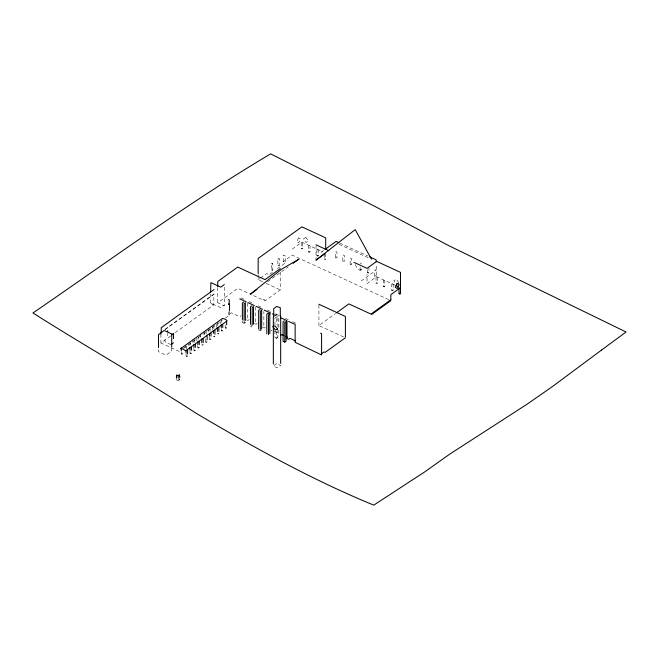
<?xml version="1.0" encoding="UTF-8"?>
<svg xmlns="http://www.w3.org/2000/svg" width="659" height="659" viewBox="0 0 659 659"><rect width="100%" height="100%" fill="white"/><g stroke="black" fill="none" stroke-linecap="round" stroke-linejoin="round"><path stroke-width="0.49" stroke-dasharray="3.29 2.47" d="M165.055 329.36L213.846 294.128L213.846 304.763L174.981 332.828M164.948 329.673L214.051 294.219L214.051 291.41M213.846 304.763L210.592 303.264L220.749 307.564L224.324 304.977M179.24 351.436L160.92 342.985L170.846 335.818M271.351 263.649L272.002 263.18L272.818 263.559L272.818 270.083L272.167 270.552L271.351 270.182L271.351 263.649L272.167 264.028L272.818 263.559M277.859 258.954L278.51 258.485L279.325 258.855L279.325 265.388L278.675 265.857L277.859 265.478L277.859 258.954L278.675 259.325L279.325 258.855M224.324 287.217L224.324 305.834L217.75 302.794L237.767 288.345L249.563 293.79M292.225 249.143L301.88 242.174L322.951 251.903M262.48 281.69L258.163 279.696L259.704 278.592M260.47 278.032L266.615 273.592L269.061 274.721M271.351 270.182L272.002 269.712L272.818 270.083M277.859 265.478L278.51 265.009L279.325 265.388M283.222 261.607L283.222 255.082L285.66 256.211L285.66 262.735L283.222 261.607L292.225 255.107L390.037 300.257M302.695 248.509L302.044 248.978L301.229 248.6L301.88 248.13L302.695 248.509L302.695 242.553M309.211 245.56L308.56 246.029L308.56 251.985L309.376 252.364L310.027 251.895L310.027 245.931M269.893 274.128L272.381 272.324M277.365 268.732L285.66 262.735M241.013 297.959L243.863 299.202M308.56 251.985L309.211 251.516L310.027 251.895M267.636 281.722L288.189 266.887M317.556 249.407L316.905 249.876L316.905 255.84L317.72 256.211L318.371 255.741L318.371 249.786M229.554 312.02L229.554 315.109L228.607 314.673L231.218 312.786L239.769 316.732L241.07 315.793M183.367 348.463L197.387 338.339M198.211 337.738L222.132 320.472M225.427 318.083L229.554 315.109M323.454 250.535L321.081 252.249L322.729 253.015M316.905 255.84L317.556 255.371L318.371 255.741M182.7 353.85L182.049 354.32L181.233 353.949L181.884 353.471L182.7 353.85L182.7 351.7M187.584 356.107L186.934 356.577L186.118 356.198L187.584 355.86M191.489 353.282L190.838 353.759L190.023 353.381L190.673 352.911L191.489 353.282L191.489 351.132M195.393 350.464L194.743 350.934L193.927 350.563L194.578 350.086L195.393 350.464L195.393 348.314M199.298 347.647L198.647 348.117L197.84 347.738L198.491 347.268L199.298 347.647L199.298 345.489M203.211 344.822L202.56 345.291L201.745 344.921L203.211 344.575M207.115 342.005L206.465 342.474L205.649 342.095L206.3 341.626L207.115 342.005L207.115 339.855M211.02 339.179L210.369 339.657L209.554 339.278L210.205 338.808L211.02 339.179L211.02 337.029M214.925 336.362L214.274 336.831L213.458 336.461L214.925 336.115M218.829 333.545L218.178 334.014L217.371 333.635L218.829 333.297M222.742 330.719L222.091 331.189L221.276 330.818L221.926 330.348L222.742 330.719L222.742 328.569M226.647 327.902L225.996 328.371L225.18 327.993L225.831 327.523L226.647 327.902L226.647 325.752M280.264 272.019L280.264 289.894L265 300.916L250.469 294.211M325.694 259.127L325.044 259.597L324.228 259.218L324.879 258.748L325.694 259.127L325.694 253.171M245.37 322.399L244.003 323.314L242.372 322.556L243.673 321.617L245.305 322.366M249.209 319.549L247.908 320.488L246.277 319.739L247.578 318.799L247.578 300.924M335.48 258.048L336.131 257.57L336.947 257.949L336.947 251.993L336.131 251.614L335.48 252.084L335.48 258.048L336.296 258.419L336.947 257.949M179.742 379.666L178.243 380.754L176.373 379.889L177.872 378.801L179.742 379.666L179.742 377.969M251.82 325.373L250.519 326.32L252.142 327.07L253.517 326.156M342.812 261.425L343.463 260.956L344.278 261.335L344.278 255.371L343.463 255L342.812 255.47L342.812 261.425L343.627 261.804L344.278 261.335M257.356 323.305L256.046 324.244L254.423 323.495L255.725 322.556L255.725 304.68M274.968 315.43L276.599 314.261M273.707 316.584L276.64 314.467L279.383 315.735M350.135 264.811L350.786 264.341L351.601 264.712L351.601 258.756L350.786 258.377L350.135 258.847L350.135 264.811L350.95 265.182L351.601 264.712M274.943 324.871L274.943 318.017L276.245 317.078L277.876 317.827L276.64 318.799L276.64 324.673M261.59 329.887L260.289 330.826L258.657 330.077M265.437 327.103L264.193 328.009L262.562 327.251L263.864 326.312L263.864 311.419M360.111 263.452L360.761 262.982L361.577 263.361M270.709 331.016L271.953 330.11M361.577 269.317L360.926 269.786L360.111 269.416L361.577 269.07M277.941 337.433L276.574 338.347L274.943 337.589L276.245 336.65L277.876 337.4L277.876 330.554M368.908 272.702L368.257 273.172L367.442 272.793L368.093 272.324L368.908 272.702L368.908 267.694M361.181 280.998L376.231 270.124L375.416 269.753L374.765 270.223L374.765 276.179L375.581 276.558L376.231 276.088L376.231 263.987M374.765 276.179L375.416 275.709L376.231 276.088M377.492 283.032L376.841 283.51L376.025 283.131L376.676 282.662L377.492 283.032L377.492 277.077M343.57 336.922L318.915 325.546L335.571 313.519M384.008 280.083L383.357 280.553L383.357 286.517L384.172 286.887L384.823 286.418L384.823 280.462M383.357 286.517L384.008 286.047L384.823 286.418M392.352 283.938L391.701 284.408L391.701 290.364L392.517 290.743L393.168 290.273L393.168 284.317M391.701 290.364L392.352 289.894L393.168 290.273M262.99 299.145L265 300.067M339.863 243.105L367.837 256.022M338.932 244.242L368.711 257.982M394.996 285.158L376.676 276.706L367.022 283.675L367.022 274.416M361.181 270.767L357.771 269.193L354.954 264.061M266.178 283.395L280.264 289.894M249.209 301.674L252.002 302.967M258.279 305.858L261.071 307.152M267.356 310.051L272.01 312.201M275.495 313.808L280.149 315.958M285.504 318.429L288.296 319.714M292.711 321.757L296.435 323.47M275.124 315.175L278.848 316.897L278.848 334.772M274.564 331.255L279.218 333.405M170.912 344.657L165.03 341.939L165.03 337.688M398.868 282.859L396.421 279.177L393.983 280.602L395.449 282.81M376.025 277.175L376.025 283.131M367.442 269.696L367.442 272.793M360.111 267.266L360.111 269.416M324.228 254.217L324.228 259.218M318.915 305.117L318.915 325.546M316.04 245.848L316.04 260.14M301.229 242.644L301.229 248.6M277.876 317.827L277.941 326.666M276.64 331.526L276.64 338.372M274.943 330.744L274.943 337.589M258.163 274.564L258.163 277.587M258.163 278.6L258.163 279.696M244.069 321.386L244.069 323.338M242.372 320.603L242.372 322.556M228.607 311.765L228.607 314.673M225.18 324.895L225.18 327.993M221.762 319.689L221.762 322.539M221.276 328.668L221.276 330.818M220.295 321.683L220.295 323.585M217.857 322.506L217.857 326.312M217.75 287.571L217.75 302.794M216.391 324.508L216.391 327.358M213.944 325.332L213.944 329.138M212.478 326.378L212.478 330.184M210.592 293.955L210.592 303.264M210.04 328.149L210.04 331.955M209.554 337.128L209.554 339.278M208.573 328.24L208.573 333.001M206.135 330.966L206.135 334.78M205.649 338.998L205.649 342.095M204.669 332.012L204.669 334.871M200.764 333.882L200.764 337.688M198.326 336.609L198.326 339.467M197.84 345.588L197.84 347.738M196.86 337.655L196.86 341.461M194.413 339.434L194.413 342.285M193.927 348.405L193.927 350.563M192.955 339.525L192.955 343.331M190.509 342.252L190.509 345.11M190.023 351.231L190.023 353.381M189.042 342.342L189.042 346.156M186.604 346.024L186.604 348.883M186.118 354.048L186.118 356.198M185.138 345.168L185.138 348.018M181.233 351.791L181.233 353.949M176.373 378.184L176.373 379.889M171.727 347.894L171.727 350.992L166.01 355.119L158.498 351.651L158.498 348.562M167.584 333.289L167.584 335.843M160.92 334.228L160.92 342.985M298.626 237.883L296.674 241.853L298.626 242.99L300.578 239.028L298.626 237.883M276.599 363.628L273.345 365.976L277.414 367.854L280.668 365.506L276.599 363.628M305.949 237.413L303.511 238.838L305.949 242.52L308.396 241.095L305.949 237.413"/><path stroke-width="0.99" d="M214.051 289.54L161.233 327.68L161.233 332.358L161.62 332.078M224.324 284.548L220.749 287.135L210.913 282.596L210.592 291.937M171.571 334.813L173.572 333.372L173.457 338.553M171.546 344.196L173.457 342.812M280.264 268.617L265 279.638L237.767 267.068L217.75 281.517L217.75 286.566M256.944 289.441L250.371 294.186L281.508 269.251L298.873 259.168L293.115 263.32M243.673 302.044L242.372 302.983L242.372 319.623M325.044 249.39L336.131 241.383L338.932 242.677M251.82 305.801L250.519 306.74L250.519 324.36M324.903 253.715L315.966 260.165L355.217 229.629L371.503 259.275M259.959 309.557L258.657 310.496L258.657 329.096M266.796 333.833L266.796 314.261L268.098 313.313L269.729 314.071L268.493 315.043L268.493 334.615M284.383 320.834L283.082 321.773L283.082 341.354L284.713 342.103L286.08 341.197L286.08 321.617L284.779 322.556L284.779 342.136M280.479 335.522L281.78 334.583L283.642 335.439M336.403 312.918L348.891 303.898L371.717 314.434L390.836 300.628M400.491 287.695L390.836 294.672L390.836 299.524M399.683 293.28L399.033 293.749L399.84 294.128L400.491 293.65M371.717 313.585L390.836 299.779M321.271 353.974L324.137 351.906L325.159 352.376L345.398 337.77M321.584 354.962L295.133 342.293L295.133 324.417L288.617 321.411M396.421 284.284L398.052 283.337M369.707 256.878L376.231 259.893L376.231 261.936M316.04 244.818L328.956 250.782M354.015 262.348L367.022 268.353L376.676 261.384L400.491 272.373L400.491 293.403M395.911 285.586L398.662 286.854M318.915 304.26L345.398 316.485L345.398 336.914M320.554 333.207L321.584 333.685L321.584 354.114M239.769 298.856L246.277 301.863M247.908 302.613L254.423 305.619M256.046 306.369L262.562 309.376M264.193 310.134L270.709 313.14M272.332 313.89L274.193 314.747M280.479 317.646L286.986 320.653L286.986 338.528L288.617 339.286L289.919 338.339L295.504 340.917M228.5 299.425L229.241 299.771L229.241 304.45L228.5 304.112M228.607 304.03L229.554 304.466L229.554 311.073M285.504 336.304L287.365 337.161M178.194 375.704L178.161 375.276L178.243 378.2M399.033 287.794L399.033 293.502M325.694 249.053L325.694 237.85L301.88 226.853L258.163 258.419L258.163 273.551M280.668 316.139L280.668 363.447M280.306 316.163L280.306 307.646L276.64 306.501L273.707 308.618L273.707 316.584M273.345 316.608L273.345 363.925M269.795 314.096L269.795 333.676M261.656 328.94L261.656 310.34L260.354 311.279L260.354 329.879M253.517 324.203L253.517 306.583L252.216 307.522L252.216 325.142M245.37 320.447L245.37 302.827L244.069 303.766L244.069 320.406M226.647 321.946L226.647 324.796M222.742 324.763L222.742 327.622M221.276 324.854L221.276 327.712M218.829 327.581L218.829 331.386M217.371 327.68L217.371 331.485M214.925 330.406L214.925 334.212M213.458 330.497L213.458 333.355M211.02 333.223L211.02 336.082M209.554 333.322L209.554 336.172M207.115 336.049L207.115 339.855M203.211 338.866L203.211 342.672M201.745 338.957L201.745 342.771M199.298 341.683L199.298 344.542M197.84 341.782L197.84 344.632M195.393 344.509L195.393 347.359M193.927 344.599L193.927 347.458M191.489 347.326L191.489 350.184M190.023 347.425L190.023 350.275M187.584 350.151L187.584 353.957M186.118 350.242L186.118 353.1M181.233 347.985L181.233 350.843M171.727 346.906L171.727 333.965L164.215 330.497L158.498 334.624L158.498 347.565M167.691 330.661L167.691 331.51M160.92 332.342L160.92 334.228M176.843 375.078L176.373 377.335L176.843 375.078M397.237 283.411L395.285 287.373L397.237 288.518L399.189 284.548L397.237 283.411M601.502 350.094L552.16 386.759L526.838 404.362L449.792 454.084L424.602 471.976L373.76 505.124C312.135 479.867 253.74 447.354 196.489 413.498C142.748 378.719 86.98 347.268 32.95 312.967C111.602 259.119 188.606 202.568 270.635 153.876L375.465 206.687L447.848 245.189L626.05 331.996L601.502 350.094M222.33 318.585L180.665 348.669A6.648 4.234 54.2 0 1 185.55 350.926L227.215 320.834A6.648 4.234 54.2 0 0 222.33 318.585M277.596 329.162L275.256 330.019L272.785 326.518L275.108 325.875L277.596 329.162M179.273 374.922L179.742 377.113L179.273 374.922"/></g></svg>
